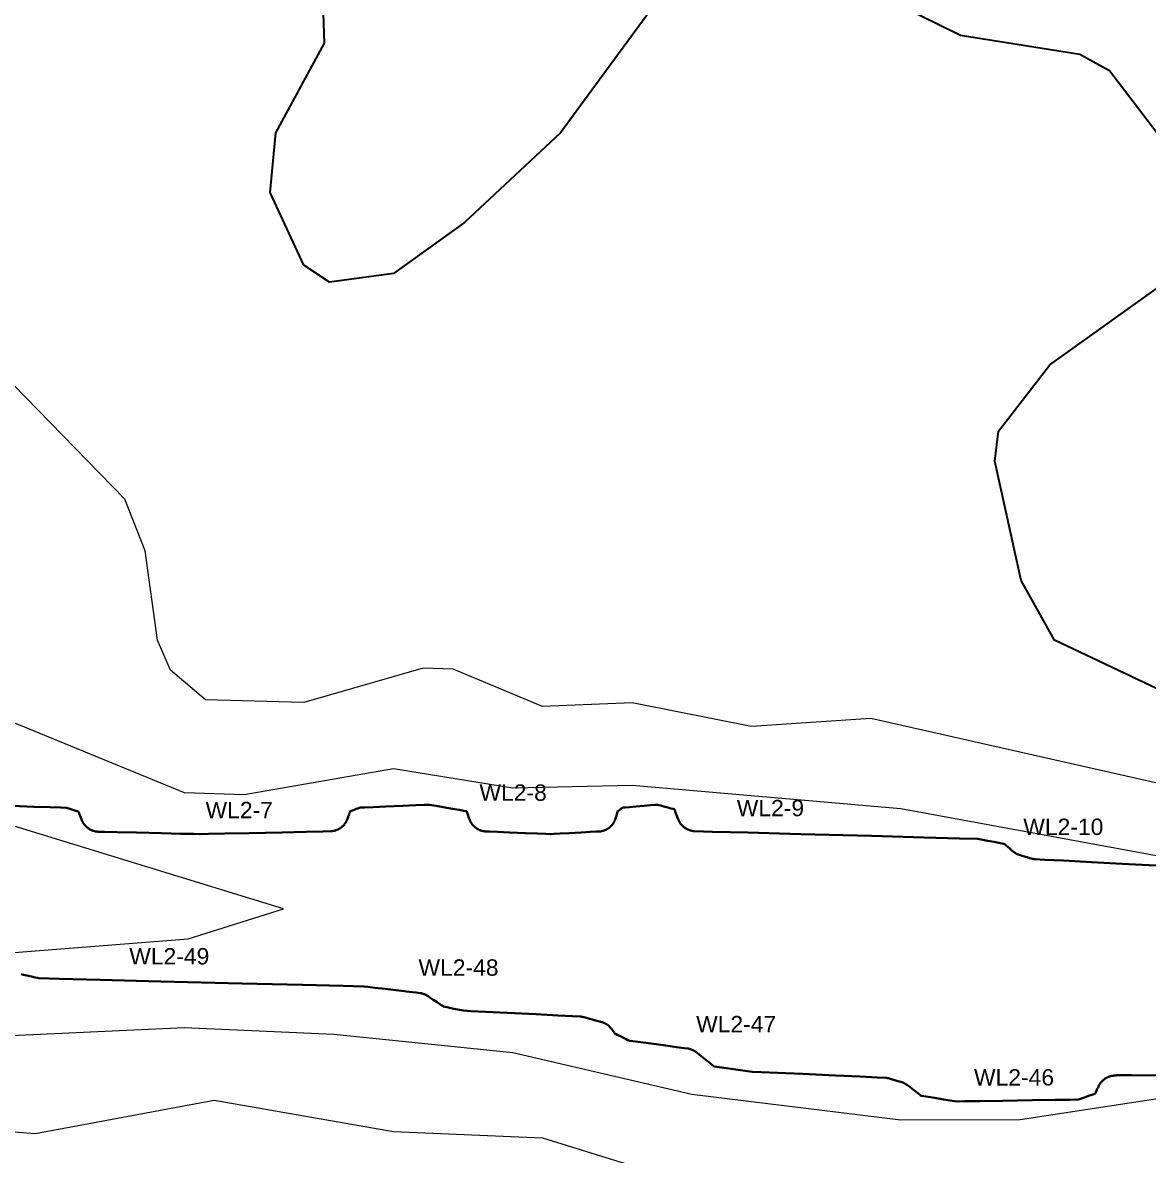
# Model space of a CAD drawing. Extents: x 6810325 to 6812275, y 1878569 to 1880689.
# Drawn here: x 6811030 to 6811153.7, y 1879160.1 to 1879284.6 of the extents above; entities that cross this region are included whole.
import ezdxf
from ezdxf.enums import TextEntityAlignment as Align

# ---------------------------------------------------------------- set-up
doc = ezdxf.new("R2010")
doc.units = 21
doc.header["$LTSCALE"] = 10
doc.header["$MEASUREMENT"] = 0
for name, color, linetype, lineweight in [('TOPO-CONTOUR-MAJOR', 34, 'CONTINUOUS', 30), ('TOPO-CONTOUR-MINOR', 36, 'CONTINUOUS', 13), ('WETL-FLAG', 2, 'CONTINUOUS', 13), ('WETL-FLAG-ID', 8, 'CONTINUOUS', 13), ('WETL-WETLAND-SWALE', 82, 'CONTINUOUS', 35)]:
    doc.layers.add(name, color=color, linetype=linetype, lineweight=lineweight)
doc.styles.add('LABEL', font='arial.ttf')

msp = doc.modelspace()

# ---------------------------------------------------------------- linework, layer by layer
at = {"layer": 'TOPO-CONTOUR-MAJOR', "elevation": 195}
for points in [[(6811154.65, 1879272.49), (6811149.46, 1879279.32), (6811146.18, 1879281.11), (6811133.05, 1879283.2), (6811119.93, 1879289.66)], [(6811100.25, 1879287.7), (6811089.08, 1879272.49), (6811078.55, 1879262.65), (6811070.72, 1879257.02), (6811063.69, 1879256.09), (6811060.88, 1879257.93), (6811057.16, 1879265.93), (6811057.78, 1879272.49), (6811063.15, 1879282.34), (6811063.05, 1879285.62)], [(6811156.02, 1879210.76), (6811143.4, 1879216.72), (6811139.73, 1879223.28), (6811136.83, 1879236.41), (6811137.25, 1879239.69), (6811142.9, 1879247), (6811155.6, 1879256.09)]]:
    msp.add_lwpolyline(points, dxfattribs=at)
at = {"layer": 'TOPO-CONTOUR-MINOR'}
for points, elevation in [([(6811168.58, 1879190.47), (6811126.49, 1879198.19), (6811096.97, 1879200.76), (6811083.84, 1879200.47), (6811070.72, 1879202.59), (6811054.31, 1879199.72), (6811047.75, 1879199.94), (6811024.79, 1879209.35), (6811018.23, 1879207.99), (6811011.66, 1879203.16), (6811005.1, 1879200.2), (6810998.54, 1879201.21), (6810988.7, 1879207.57), (6810972.29, 1879203.76), (6810955.89, 1879207.25), (6810953.11, 1879210.16), (6810952.61, 1879212.89), (6810953.32, 1879226.56), (6810958.76, 1879246.25), (6810967.54, 1879262.65), (6810979.76, 1879275.78), (6810999.87, 1879315.15)], 193), ([(6811169.14, 1879197.74), (6811123.21, 1879208.1), (6811110.09, 1879207.24), (6811096.97, 1879209.84), (6811087.12, 1879209.45), (6811077.28, 1879213.54), (6811074, 1879213.64), (6811060.88, 1879209.87), (6811050.08, 1879210.16), (6811046.2, 1879213.44), (6811044.79, 1879216.72), (6811043.42, 1879226.56), (6811041.19, 1879232.23), (6811024.79, 1879249.03), (6811018.23, 1879252.27), (6811001.82, 1879253.61), (6810991.81, 1879259.37), (6810989.92, 1879265.93), (6810991.38, 1879275.78), (6810999.21, 1879295.46)], 194), ([(6811021.51, 1879181.8), (6811048.15, 1879183.91), (6811058.65, 1879187.19), (6811028.07, 1879196.57)], 192), ([(6810897.61, 1879160.95), (6810906.68, 1879163.1), (6810929.64, 1879165.12), (6810934.73, 1879164.23), (6810939.49, 1879161.59), (6810945.33, 1879154.38), (6810952.61, 1879134.84), (6810955.89, 1879131.26), (6810959.17, 1879132.32), (6810968.64, 1879151.1), (6810973.48, 1879157.67), (6810978.86, 1879162.28), (6810988.7, 1879166.6), (6811021.51, 1879172.95), (6811047.75, 1879174.15), (6811064.16, 1879173.41), (6811083.84, 1879171.41), (6811103.53, 1879166.81), (6811126.49, 1879163.99), (6811139.62, 1879164.02), (6811159.3, 1879167.04)], 193), ([(6811001.82, 1879155.87), (6811018.23, 1879163.52), (6811031.35, 1879162.5), (6811051.03, 1879166.16), (6811070.72, 1879162.73), (6811087.12, 1879162.01), (6811103.53, 1879156.94)], 194)]:
    msp.add_lwpolyline(points, dxfattribs=dict(at, elevation=elevation))
at = {"layer": 'WETL-FLAG'}
for p in [(6811078.98, 1879197.33), (6811048.87, 1879195.41), (6811107.27, 1879195.63), (6811138.77, 1879193.57), (6811040.48, 1879179.34), (6811072.28, 1879178.1), (6811102.8, 1879171.88), (6811133.35, 1879166.03)]:
    msp.add_point(p, dxfattribs=at)
at = {"layer": 'WETL-WETLAND-SWALE'}
for points in [[(6811028.83, 1879198.5), (6811031.19, 1879198.42), (6811032.96, 1879198.36), (6811034.14, 1879198.32), (6811034.74, 1879198.3), (6811034.75, 1879198.3), (6811034.76, 1879198.3), (6811034.77, 1879198.29), (6811034.78, 1879198.29), (6811034.79, 1879198.29), (6811034.88, 1879198.26), (6811035.03, 1879198.21), (6811035.27, 1879198.14), (6811035.57, 1879198.04), (6811035.8, 1879197.97), (6811035.96, 1879197.92), (6811036.05, 1879197.89), (6811036.06, 1879197.89), (6811036.07, 1879197.88), (6811036.08, 1879197.87), (6811036.08, 1879197.86), (6811036.09, 1879197.85), (6811036.12, 1879197.79), (6811036.17, 1879197.66), (6811036.24, 1879197.48), (6811036.34, 1879197.25), (6811036.42, 1879197.06), (6811036.48, 1879196.92), (6811036.52, 1879196.83), (6811036.54, 1879196.79), (6811036.56, 1879196.74), (6811036.59, 1879196.7), (6811036.61, 1879196.66), (6811036.63, 1879196.62), (6811036.66, 1879196.58), (6811036.69, 1879196.54), (6811036.71, 1879196.5), (6811036.74, 1879196.46), (6811036.77, 1879196.42), (6811036.8, 1879196.39), (6811036.83, 1879196.35), (6811036.86, 1879196.32), (6811036.9, 1879196.28), (6811036.93, 1879196.25), (6811036.97, 1879196.21), (6811037, 1879196.18), (6811037.04, 1879196.15), (6811037.07, 1879196.12), (6811037.11, 1879196.09), (6811037.15, 1879196.06), (6811037.19, 1879196.03), (6811037.23, 1879196.01), (6811037.27, 1879195.98), (6811037.31, 1879195.95), (6811037.35, 1879195.93), (6811037.39, 1879195.91), (6811037.43, 1879195.88), (6811037.48, 1879195.86), (6811037.52, 1879195.84), (6811037.56, 1879195.82), (6811037.61, 1879195.81), (6811037.65, 1879195.79), (6811037.7, 1879195.77), (6811037.74, 1879195.76), (6811037.79, 1879195.75), (6811037.84, 1879195.73), (6811037.88, 1879195.72), (6811037.93, 1879195.71), (6811037.98, 1879195.7), (6811038.02, 1879195.69), (6811038.07, 1879195.69), (6811038.12, 1879195.68), (6811038.17, 1879195.68), (6811038.21, 1879195.67), (6811038.95, 1879195.65), (6811040.36, 1879195.62), (6811042.46, 1879195.57), (6811045.24, 1879195.5), (6811047.34, 1879195.45), (6811048.74, 1879195.42), (6811049.45, 1879195.4), (6811049.47, 1879195.4), (6811050.39, 1879195.42), (6811052.19, 1879195.46), (6811054.87, 1879195.52), (6811058.45, 1879195.6), (6811061.14, 1879195.66), (6811062.96, 1879195.7), (6811063.89, 1879195.73), (6811063.94, 1879195.73), (6811063.99, 1879195.73), (6811064.04, 1879195.74), (6811064.08, 1879195.75), (6811064.13, 1879195.76), (6811064.18, 1879195.77), (6811064.23, 1879195.78), (6811064.28, 1879195.79), (6811064.33, 1879195.8), (6811064.37, 1879195.82), (6811064.42, 1879195.83), (6811064.47, 1879195.85), (6811064.51, 1879195.87), (6811064.56, 1879195.88), (6811064.6, 1879195.9), (6811064.65, 1879195.93), (6811064.69, 1879195.95), (6811064.74, 1879195.97), (6811064.78, 1879196), (6811064.82, 1879196.02), (6811064.86, 1879196.05), (6811064.9, 1879196.08), (6811064.94, 1879196.1), (6811064.98, 1879196.13), (6811065.02, 1879196.16), (6811065.06, 1879196.2), (6811065.1, 1879196.23), (6811065.13, 1879196.26), (6811065.17, 1879196.3), (6811065.2, 1879196.33), (6811065.24, 1879196.37), (6811065.27, 1879196.4), (6811065.3, 1879196.44), (6811065.33, 1879196.48), (6811065.36, 1879196.52), (6811065.39, 1879196.56), (6811065.42, 1879196.6), (6811065.45, 1879196.64), (6811065.48, 1879196.68), (6811065.5, 1879196.72), (6811065.52, 1879196.77), (6811065.55, 1879196.81), (6811065.57, 1879196.85), (6811065.59, 1879196.9), (6811065.61, 1879196.94), (6811065.65, 1879197.03), (6811065.7, 1879197.17), (6811065.76, 1879197.34), (6811065.85, 1879197.56), (6811065.91, 1879197.73), (6811065.95, 1879197.84), (6811065.98, 1879197.9), (6811065.98, 1879197.91), (6811065.99, 1879197.92), (6811066, 1879197.93), (6811066.01, 1879197.94), (6811066.02, 1879197.94), (6811066.08, 1879197.97), (6811066.21, 1879198.01), (6811066.39, 1879198.08), (6811066.63, 1879198.17), (6811066.81, 1879198.24), (6811066.94, 1879198.28), (6811067.01, 1879198.31), (6811067.02, 1879198.31), (6811067.03, 1879198.32), (6811067.05, 1879198.32), (6811067.06, 1879198.32), (6811067.07, 1879198.32), (6811067.55, 1879198.34), (6811068.49, 1879198.38), (6811069.9, 1879198.44), (6811071.77, 1879198.52), (6811073.18, 1879198.58), (6811074.12, 1879198.62), (6811074.6, 1879198.64), (6811074.61, 1879198.64), (6811074.62, 1879198.64), (6811074.63, 1879198.64), (6811074.65, 1879198.63), (6811074.66, 1879198.63), (6811074.92, 1879198.59), (6811075.43, 1879198.5), (6811076.19, 1879198.37), (6811077.2, 1879198.2), (6811077.96, 1879198.07), (6811078.47, 1879197.98), (6811078.73, 1879197.93), (6811078.74, 1879197.93), (6811078.75, 1879197.93), (6811078.75, 1879197.92), (6811078.76, 1879197.91), (6811078.77, 1879197.9), (6811078.79, 1879197.84), (6811078.83, 1879197.73), (6811078.89, 1879197.56), (6811078.97, 1879197.34), (6811079.03, 1879197.17), (6811079.08, 1879197.04), (6811079.12, 1879196.95), (6811079.14, 1879196.9), (6811079.16, 1879196.86), (6811079.18, 1879196.81), (6811079.2, 1879196.77), (6811079.22, 1879196.73), (6811079.25, 1879196.68), (6811079.27, 1879196.64), (6811079.3, 1879196.6), (6811079.33, 1879196.56), (6811079.36, 1879196.52), (6811079.38, 1879196.48), (6811079.42, 1879196.44), (6811079.45, 1879196.41), (6811079.48, 1879196.37), (6811079.51, 1879196.33), (6811079.55, 1879196.3), (6811079.58, 1879196.26), (6811079.62, 1879196.23), (6811079.65, 1879196.2), (6811079.69, 1879196.16), (6811079.73, 1879196.13), (6811079.77, 1879196.1), (6811079.81, 1879196.07), (6811079.85, 1879196.05), (6811079.89, 1879196.02), (6811079.93, 1879195.99), (6811079.97, 1879195.97), (6811080.02, 1879195.94), (6811080.06, 1879195.92), (6811080.1, 1879195.9), (6811080.15, 1879195.88), (6811080.19, 1879195.86), (6811080.24, 1879195.84), (6811080.28, 1879195.82), (6811080.33, 1879195.81), (6811080.38, 1879195.79), (6811080.42, 1879195.78), (6811080.47, 1879195.77), (6811080.52, 1879195.75), (6811080.57, 1879195.74), (6811080.62, 1879195.73), (6811080.66, 1879195.73), (6811080.71, 1879195.72), (6811080.76, 1879195.71), (6811080.81, 1879195.71), (6811081.28, 1879195.69), (6811082.18, 1879195.65), (6811083.5, 1879195.59), (6811085.25, 1879195.52), (6811086.57, 1879195.46), (6811087.47, 1879195.43), (6811087.94, 1879195.41), (6811087.99, 1879195.41), (6811088.35, 1879195.43), (6811089.04, 1879195.46), (6811090.04, 1879195.51), (6811091.36, 1879195.59), (6811092.36, 1879195.64), (6811093.04, 1879195.68), (6811093.41, 1879195.7), (6811093.46, 1879195.71), (6811093.51, 1879195.71), (6811093.56, 1879195.72), (6811093.61, 1879195.73), (6811093.66, 1879195.74), (6811093.71, 1879195.75), (6811093.76, 1879195.76), (6811093.81, 1879195.78), (6811093.86, 1879195.79), (6811093.9, 1879195.81), (6811093.95, 1879195.83), (6811094, 1879195.85), (6811094.05, 1879195.87), (6811094.09, 1879195.89), (6811094.14, 1879195.91), (6811094.18, 1879195.94), (6811094.23, 1879195.96), (6811094.27, 1879195.99), (6811094.31, 1879196.01), (6811094.36, 1879196.04), (6811094.4, 1879196.07), (6811094.44, 1879196.1), (6811094.48, 1879196.13), (6811094.52, 1879196.17), (6811094.56, 1879196.2), (6811094.59, 1879196.23), (6811094.63, 1879196.27), (6811094.67, 1879196.31), (6811094.7, 1879196.34), (6811094.73, 1879196.38), (6811094.77, 1879196.42), (6811094.8, 1879196.46), (6811094.83, 1879196.5), (6811094.86, 1879196.54), (6811094.89, 1879196.58), (6811094.92, 1879196.63), (6811094.94, 1879196.67), (6811094.97, 1879196.71), (6811094.99, 1879196.76), (6811095.02, 1879196.8), (6811095.04, 1879196.85), (6811095.06, 1879196.9), (6811095.08, 1879196.94), (6811095.1, 1879196.99), (6811095.11, 1879197.04), (6811095.14, 1879197.12), (6811095.18, 1879197.24), (6811095.23, 1879197.4), (6811095.29, 1879197.6), (6811095.33, 1879197.74), (6811095.36, 1879197.85), (6811095.38, 1879197.9), (6811095.38, 1879197.91), (6811095.39, 1879197.92), (6811095.39, 1879197.93), (6811095.4, 1879197.94), (6811095.41, 1879197.95), (6811095.45, 1879197.97), (6811095.51, 1879198.02), (6811095.6, 1879198.08), (6811095.71, 1879198.17), (6811095.8, 1879198.23), (6811095.86, 1879198.28), (6811095.9, 1879198.3), (6811095.91, 1879198.31), (6811095.92, 1879198.31), (6811095.93, 1879198.32), (6811095.94, 1879198.32), (6811095.95, 1879198.32), (6811096.19, 1879198.34), (6811096.66, 1879198.38), (6811097.36, 1879198.44), (6811098.29, 1879198.52), (6811098.99, 1879198.58), (6811099.46, 1879198.61), (6811099.7, 1879198.63), (6811099.71, 1879198.63), (6811099.73, 1879198.63), (6811099.74, 1879198.63), (6811099.76, 1879198.63), (6811099.77, 1879198.63), (6811099.89, 1879198.6), (6811100.12, 1879198.54), (6811100.45, 1879198.45), (6811100.9, 1879198.33), (6811101.23, 1879198.24), (6811101.46, 1879198.18), (6811101.58, 1879198.15), (6811101.59, 1879198.15), (6811101.6, 1879198.14), (6811101.61, 1879198.13), (6811101.61, 1879198.13), (6811101.62, 1879198.11), (6811101.65, 1879198.04), (6811101.7, 1879197.9), (6811101.78, 1879197.69), (6811101.88, 1879197.43), (6811101.96, 1879197.21), (6811102.03, 1879197.06), (6811102.07, 1879196.96), (6811102.09, 1879196.91), (6811102.11, 1879196.87), (6811102.13, 1879196.83), (6811102.15, 1879196.79), (6811102.17, 1879196.74), (6811102.2, 1879196.7), (6811102.22, 1879196.66), (6811102.25, 1879196.62), (6811102.27, 1879196.59), (6811102.3, 1879196.55), (6811102.33, 1879196.51), (6811102.36, 1879196.47), (6811102.39, 1879196.44), (6811102.42, 1879196.4), (6811102.45, 1879196.37), (6811102.49, 1879196.33), (6811102.52, 1879196.3), (6811102.55, 1879196.27), (6811102.59, 1879196.23), (6811102.62, 1879196.2), (6811102.66, 1879196.17), (6811102.7, 1879196.15), (6811102.74, 1879196.12), (6811102.78, 1879196.09), (6811102.81, 1879196.06), (6811102.85, 1879196.04), (6811102.9, 1879196.01), (6811102.94, 1879195.99), (6811102.98, 1879195.97), (6811103.01, 1879195.95), (6811103.04, 1879195.94), (6811103.05, 1879195.93), (6811103.06, 1879195.92), (6811103.08, 1879195.92), (6811103.11, 1879195.9), (6811103.15, 1879195.89), (6811103.2, 1879195.87), (6811103.25, 1879195.85), (6811103.3, 1879195.83), (6811103.35, 1879195.81), (6811103.4, 1879195.8), (6811103.45, 1879195.79), (6811103.5, 1879195.77), (6811103.55, 1879195.76), (6811103.6, 1879195.75), (6811103.65, 1879195.74), (6811103.71, 1879195.74), (6811103.76, 1879195.73), (6811103.81, 1879195.73), (6811105.79, 1879195.67), (6811109.69, 1879195.57), (6811115.52, 1879195.41), (6811123.27, 1879195.2), (6811129.08, 1879195.04), (6811132.96, 1879194.94), (6811134.91, 1879194.89), (6811134.92, 1879194.89), (6811134.93, 1879194.89), (6811134.94, 1879194.88), (6811134.95, 1879194.88), (6811134.96, 1879194.88), (6811135.15, 1879194.85), (6811135.51, 1879194.78), (6811136.04, 1879194.68), (6811136.75, 1879194.54), (6811137.29, 1879194.44), (6811137.65, 1879194.37), (6811137.84, 1879194.33), (6811137.85, 1879194.33), (6811137.86, 1879194.33), (6811137.87, 1879194.32), (6811137.88, 1879194.31), (6811137.89, 1879194.31), (6811137.96, 1879194.25), (6811138.09, 1879194.14), (6811138.27, 1879193.99), (6811138.51, 1879193.79), (6811138.71, 1879193.62), (6811138.85, 1879193.51), (6811138.94, 1879193.43), (6811138.98, 1879193.4), (6811139.02, 1879193.37), (6811139.07, 1879193.34), (6811139.11, 1879193.32), (6811139.15, 1879193.29), (6811139.2, 1879193.26), (6811139.24, 1879193.24), (6811139.29, 1879193.22), (6811139.34, 1879193.19), (6811139.38, 1879193.17), (6811139.43, 1879193.15), (6811139.48, 1879193.14), (6811139.53, 1879193.12), (6811139.65, 1879193.08), (6811139.83, 1879193.03), (6811140.09, 1879192.95), (6811140.41, 1879192.86), (6811140.67, 1879192.78), (6811140.85, 1879192.73), (6811140.98, 1879192.7), (6811141.04, 1879192.68), (6811141.09, 1879192.67), (6811141.15, 1879192.66), (6811141.21, 1879192.65), (6811141.27, 1879192.65), (6811142.33, 1879192.59), (6811144.39, 1879192.49), (6811147.46, 1879192.33), (6811151.53, 1879192.12), (6811154.59, 1879191.97)], [(6811155, 1879168.89), (6811151.86, 1879168.9), (6811150.26, 1879168.9), (6811150.19, 1879168.89), (6811150.12, 1879168.89), (6811150.05, 1879168.88), (6811149.98, 1879168.87), (6811149.91, 1879168.86), (6811149.84, 1879168.85), (6811149.78, 1879168.84), (6811149.73, 1879168.83), (6811149.68, 1879168.83), (6811149.63, 1879168.81), (6811149.58, 1879168.8), (6811149.53, 1879168.79), (6811149.48, 1879168.78), (6811149.44, 1879168.76), (6811149.39, 1879168.74), (6811149.34, 1879168.73), (6811149.29, 1879168.71), (6811149.25, 1879168.69), (6811149.2, 1879168.67), (6811149.16, 1879168.64), (6811149.11, 1879168.62), (6811149.07, 1879168.59), (6811149.02, 1879168.57), (6811148.98, 1879168.54), (6811148.94, 1879168.51), (6811148.9, 1879168.48), (6811148.86, 1879168.45), (6811148.82, 1879168.42), (6811148.78, 1879168.39), (6811148.74, 1879168.36), (6811148.7, 1879168.32), (6811148.67, 1879168.29), (6811148.63, 1879168.25), (6811148.6, 1879168.22), (6811148.56, 1879168.18), (6811148.53, 1879168.14), (6811148.5, 1879168.1), (6811148.47, 1879168.06), (6811148.44, 1879168.02), (6811148.41, 1879167.98), (6811148.38, 1879167.93), (6811148.36, 1879167.89), (6811148.33, 1879167.85), (6811148.31, 1879167.8), (6811148.28, 1879167.76), (6811148.24, 1879167.68), (6811148.19, 1879167.56), (6811148.11, 1879167.4), (6811148.03, 1879167.2), (6811147.96, 1879167.05), (6811147.91, 1879166.95), (6811147.88, 1879166.89), (6811147.88, 1879166.88), (6811147.87, 1879166.87), (6811147.86, 1879166.86), (6811147.85, 1879166.86), (6811147.84, 1879166.85), (6811147.72, 1879166.81), (6811147.49, 1879166.73), (6811147.15, 1879166.62), (6811146.71, 1879166.47), (6811146.37, 1879166.35), (6811146.14, 1879166.28), (6811146.02, 1879166.24), (6811146.01, 1879166.23), (6811146, 1879166.23), (6811145.98, 1879166.23), (6811145.97, 1879166.23), (6811145.96, 1879166.22), (6811145.12, 1879166.21), (6811143.47, 1879166.19), (6811140.98, 1879166.15), (6811137.68, 1879166.1), (6811135.2, 1879166.06), (6811133.55, 1879166.04), (6811132.71, 1879166.02), (6811132.7, 1879166.02), (6811132.69, 1879166.02), (6811132.68, 1879166.02), (6811132.67, 1879166.03), (6811132.66, 1879166.03), (6811132.41, 1879166.06), (6811131.93, 1879166.14), (6811131.2, 1879166.25), (6811130.24, 1879166.4), (6811129.52, 1879166.51), (6811129.03, 1879166.59), (6811128.78, 1879166.63), (6811128.77, 1879166.63), (6811128.76, 1879166.63), (6811128.74, 1879166.64), (6811128.73, 1879166.64), (6811128.72, 1879166.65), (6811128.62, 1879166.73), (6811128.43, 1879166.88), (6811128.14, 1879167.1), (6811127.77, 1879167.39), (6811127.48, 1879167.61), (6811127.27, 1879167.77), (6811127.15, 1879167.86), (6811127.11, 1879167.89), (6811127.07, 1879167.91), (6811127.03, 1879167.94), (6811126.99, 1879167.96), (6811126.95, 1879167.99), (6811126.91, 1879168.01), (6811126.87, 1879168.03), (6811126.83, 1879168.05), (6811126.79, 1879168.07), (6811126.74, 1879168.09), (6811126.7, 1879168.1), (6811126.66, 1879168.12), (6811126.61, 1879168.14), (6811126.5, 1879168.17), (6811126.31, 1879168.23), (6811126.05, 1879168.3), (6811125.72, 1879168.4), (6811125.45, 1879168.48), (6811125.26, 1879168.53), (6811125.13, 1879168.57), (6811125.08, 1879168.58), (6811125.02, 1879168.59), (6811124.96, 1879168.6), (6811124.9, 1879168.61), (6811124.84, 1879168.61), (6811123.89, 1879168.66), (6811122.05, 1879168.75), (6811119.31, 1879168.87), (6811115.69, 1879169.04), (6811112.96, 1879169.16), (6811111.14, 1879169.25), (6811110.21, 1879169.29), (6811110.19, 1879169.29), (6811109.91, 1879169.33), (6811109.39, 1879169.4), (6811108.61, 1879169.51), (6811107.58, 1879169.65), (6811106.8, 1879169.76), (6811106.28, 1879169.83), (6811106.01, 1879169.87), (6811106, 1879169.87), (6811105.99, 1879169.87), (6811105.98, 1879169.88), (6811105.96, 1879169.89), (6811105.95, 1879169.89), (6811105.83, 1879169.99), (6811105.58, 1879170.19), (6811105.22, 1879170.48), (6811104.74, 1879170.86), (6811104.38, 1879171.15), (6811104.12, 1879171.35), (6811103.97, 1879171.47), (6811103.94, 1879171.49), (6811103.9, 1879171.52), (6811103.86, 1879171.54), (6811103.82, 1879171.57), (6811103.79, 1879171.59), (6811103.75, 1879171.61), (6811103.71, 1879171.63), (6811103.67, 1879171.65), (6811103.63, 1879171.67), (6811103.58, 1879171.69), (6811103.54, 1879171.71), (6811103.5, 1879171.73), (6811103.46, 1879171.74), (6811103.42, 1879171.76), (6811103.37, 1879171.77), (6811103.33, 1879171.78), (6811103.29, 1879171.8), (6811103.24, 1879171.81), (6811103.2, 1879171.82), (6811103.16, 1879171.83), (6811103.11, 1879171.83), (6811102.68, 1879171.89), (6811101.86, 1879172), (6811100.66, 1879172.16), (6811099.06, 1879172.38), (6811097.87, 1879172.54), (6811097.06, 1879172.64), (6811096.65, 1879172.7), (6811096.64, 1879172.7), (6811096.63, 1879172.7), (6811096.61, 1879172.71), (6811096.6, 1879172.71), (6811096.59, 1879172.72), (6811096.49, 1879172.77), (6811096.3, 1879172.86), (6811096.03, 1879173), (6811095.67, 1879173.19), (6811095.39, 1879173.32), (6811095.21, 1879173.42), (6811095.11, 1879173.47), (6811095.1, 1879173.47), (6811095.09, 1879173.48), (6811095.08, 1879173.49), (6811095.07, 1879173.5), (6811095.07, 1879173.5), (6811095.04, 1879173.54), (6811094.99, 1879173.61), (6811094.91, 1879173.71), (6811094.82, 1879173.84), (6811094.74, 1879173.95), (6811094.67, 1879174.03), (6811094.62, 1879174.09), (6811094.59, 1879174.12), (6811094.56, 1879174.16), (6811094.53, 1879174.2), (6811094.5, 1879174.23), (6811094.46, 1879174.26), (6811094.43, 1879174.3), (6811094.39, 1879174.33), (6811094.36, 1879174.36), (6811094.32, 1879174.39), (6811094.28, 1879174.42), (6811094.25, 1879174.45), (6811094.21, 1879174.48), (6811094.17, 1879174.5), (6811094.13, 1879174.53), (6811094.09, 1879174.55), (6811094.04, 1879174.58), (6811094, 1879174.6), (6811093.96, 1879174.62), (6811093.92, 1879174.64), (6811093.87, 1879174.66), (6811093.83, 1879174.68), (6811093.79, 1879174.7), (6811093.74, 1879174.71), (6811093.7, 1879174.73), (6811093.65, 1879174.74), (6811093.49, 1879174.79), (6811093.22, 1879174.86), (6811092.83, 1879174.96), (6811092.33, 1879175.1), (6811091.94, 1879175.2), (6811091.67, 1879175.27), (6811091.5, 1879175.31), (6811091.45, 1879175.32), (6811091.4, 1879175.33), (6811091.35, 1879175.34), (6811091.3, 1879175.35), (6811091.24, 1879175.35), (6811090.41, 1879175.4), (6811088.8, 1879175.48), (6811086.4, 1879175.6), (6811083.22, 1879175.76), (6811080.83, 1879175.88), (6811079.24, 1879175.96), (6811078.44, 1879176), (6811078.43, 1879176.01), (6811078.42, 1879176.01), (6811078.41, 1879176.01), (6811078.4, 1879176.01), (6811078.39, 1879176.01), (6811078.25, 1879176.04), (6811077.98, 1879176.1), (6811077.58, 1879176.18), (6811077.04, 1879176.29), (6811076.64, 1879176.38), (6811076.37, 1879176.43), (6811076.23, 1879176.46), (6811076.22, 1879176.47), (6811076.21, 1879176.47), (6811076.2, 1879176.48), (6811076.19, 1879176.48), (6811076.18, 1879176.49), (6811076.06, 1879176.56), (6811075.84, 1879176.71), (6811075.52, 1879176.92), (6811075.09, 1879177.2), (6811074.77, 1879177.42), (6811074.53, 1879177.58), (6811074.4, 1879177.67), (6811074.35, 1879177.69), (6811074.31, 1879177.71), (6811074.27, 1879177.73), (6811074.23, 1879177.76), (6811074.19, 1879177.78), (6811074.15, 1879177.8), (6811074.1, 1879177.81), (6811074.06, 1879177.83), (6811074.01, 1879177.85), (6811073.97, 1879177.86), (6811073.92, 1879177.88), (6811073.88, 1879177.89), (6811073.83, 1879177.9), (6811073.79, 1879177.91), (6811073.74, 1879177.92), (6811073.7, 1879177.93), (6811073.65, 1879177.94), (6811073.24, 1879177.99), (6811072.46, 1879178.08), (6811071.32, 1879178.21), (6811069.82, 1879178.39), (6811068.68, 1879178.52), (6811067.91, 1879178.61), (6811067.5, 1879178.65), (6811067.45, 1879178.66), (6811065.19, 1879178.72), (6811060.72, 1879178.83), (6811054.04, 1879179), (6811045.15, 1879179.22), (6811038.47, 1879179.39), (6811034.02, 1879179.5), (6811031.79, 1879179.56), (6811031.77, 1879179.56), (6811031.76, 1879179.56), (6811031.75, 1879179.56), (6811031.74, 1879179.56), (6811031.72, 1879179.56), (6811031.59, 1879179.6), (6811031.33, 1879179.66), (6811030.94, 1879179.74), (6811030.43, 1879179.86), (6811030.05, 1879179.95), (6811029.79, 1879180.01)]]:
    msp.add_lwpolyline(points, dxfattribs=at)

# ---------------------------------------------------------------- texts
at = {"layer": 'WETL-FLAG-ID', "style": 'LABEL'}
for s, p in [('WL2-8', (6811080.18, 1879198.53)), ('WL2-7', (6811050.07, 1879196.61)), ('WL2-9', (6811108.47, 1879196.83)), ('WL2-10', (6811139.97, 1879194.77)), ('WL2-49', (6811041.68, 1879180.54)), ('WL2-48', (6811073.48, 1879179.3)), ('WL2-47', (6811104, 1879173.08)), ('WL2-46', (6811134.55, 1879167.23))]:
    msp.add_text(s, height=1.8, dxfattribs=at).set_placement(p, align=Align.BOTTOM_LEFT)

doc.saveas('drawing.dxf')
